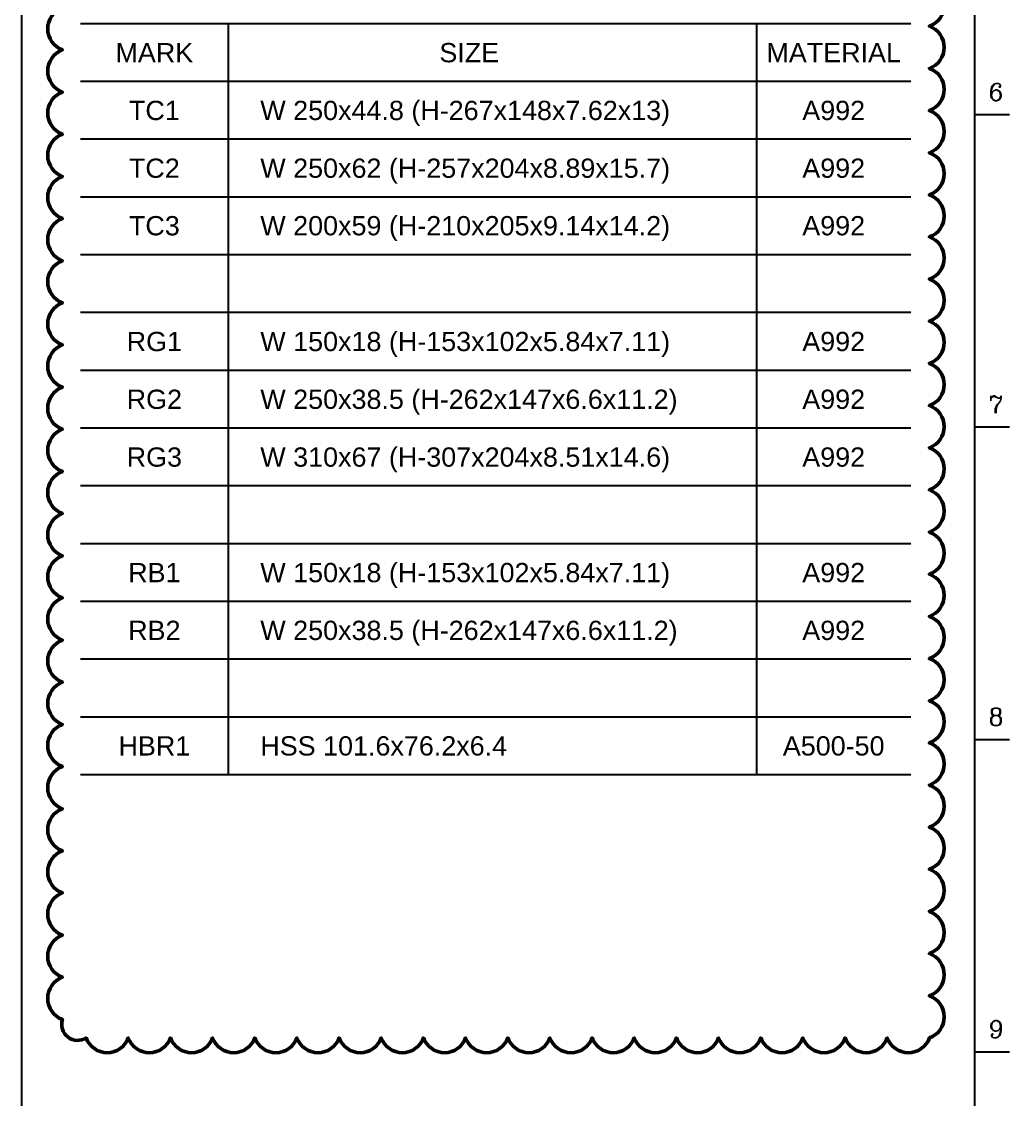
# Model space of a CAD drawing. Header units: millimetres. Extents: x 0 to 153097, y 17753 to 125268.
# Drawn here: x 57971 to 70280, y 88577 to 102010 of the extents above; entities that cross this region are included whole.
import ezdxf
from ezdxf.enums import TextEntityAlignment as Align

# ---------------------------------------------------------------- set-up
doc = ezdxf.new("R2010")
doc.units = ezdxf.units.MM
doc.header["$LTSCALE"] = 50
for name, color, linetype in [('1', 7, 'Continuous'), ('C_TEXT_01', 2, 'Continuous'), ('SYM', 7, 'Continuous'), ('TAN-TIT', 30, 'Continuous')]:
    doc.layers.add(name, color=color, linetype=linetype)
doc.layers.add('C_REV', color=4, linetype='Continuous', lineweight=50)
doc.styles.add('Arial', font='arial.ttf')
doc.styles.add('COM', font='COMPLEX', dxfattribs={"height": 5})

# ---------------------------------------------------------------- blocks, each defined once
blk = doc.blocks.new('BORDER')
at = {"layer": 'TAN-TIT'}
for p, q in [((232823, 3520), (232823, 164680)), ((232823, 86808), (234266, 86808)), ((232823, 73830), (234266, 73830)), ((232823, 60851), (234266, 60851)), ((232823, 47872), (234266, 47872))]:
    blk.add_line(p, q, dxfattribs=at)
at = {"layer": 'TAN-TIT', "style": 'COM'}
for s, p in [('6', (233400, 87385)), ('7', (233400, 74406)), ('8', (233400, 61428)), ('9', (233400, 48449))]:
    blk.add_text(s, height=721, dxfattribs=at).set_placement(p)

msp = doc.modelspace()

# ---------------------------------------------------------------- linework, layer by layer
at = {"layer": 'C_REV'}
msp.add_lwpolyline([(69283.46, 102477.65, -0.70020754), (69283.46, 101952.26, -0.70020754), (69283.46, 101426.87, -0.70020754), (69283.46, 100901.49, -0.70020754), (69283.46, 100376.1, -0.70020754), (69283.46, 99850.71, -0.70020754), (69283.46, 99325.33, -0.70020754), (69283.46, 98799.94, -0.70020754), (69283.46, 98274.55, -0.70020754), (69283.46, 97749.17, -0.70020754), (69283.46, 97223.78, -0.70020754), (69283.46, 96698.39, -0.70020754), (69283.46, 96173.01, -0.70020754), (69283.46, 95647.62, -0.70020754), (69283.46, 95122.23, -0.70020754), (69283.46, 94596.84, -0.70020754), (69283.46, 94071.46, -0.70020754), (69283.46, 93546.07, -0.70020754), (69283.46, 93020.68, -0.70020754), (69283.46, 92495.3, -0.70020754), (69283.46, 91969.91, -0.70020754), (69283.46, 91444.52, -0.70020754), (69283.46, 90919.14, -0.70020754), (69283.46, 90393.75, -0.70020754), (69283.46, 89868.36, -0.70020754), (69283.46, 89342.98, -0.70020754), (68758.07, 89342.98, -0.70020754), (68232.69, 89342.98, -0.70020754), (67707.3, 89342.98, -0.70020754), (67181.91, 89342.98, -0.70020754), (66656.53, 89342.98, -0.70020754), (66131.14, 89342.98, -0.70020754), (65605.75, 89342.98, -0.70020754), (65080.37, 89342.98, -0.70020754), (64554.98, 89342.98, -0.70020754), (64029.59, 89342.98, -0.70020754), (63504.2, 89342.98, -0.70020754), (62978.82, 89342.98, -0.70020754), (62453.43, 89342.98, -0.70020754), (61928.04, 89342.98, -0.70020754), (61402.66, 89342.98, -0.70020754), (60877.27, 89342.98, -0.70020754), (60351.88, 89342.98, -0.70020754), (59826.5, 89342.98, -0.70020754), (59301.11, 89342.98, -0.70020754), (58775.72, 89342.98, -0.70020754), (58480.67, 89573.31, -0.70020754), (58480.67, 90098.7, -0.70020754), (58480.67, 90624.09, -0.70020754), (58480.67, 91149.47, -0.70020754), (58480.67, 91674.86, -0.70020754), (58480.67, 92200.25, -0.70020754), (58480.67, 92725.63, -0.70020754), (58480.67, 93251.02, -0.70020754), (58480.67, 93776.41, -0.70020754), (58480.67, 94301.79, -0.70020754), (58480.67, 94827.18, -0.70020754), (58480.67, 95352.57, -0.70020754), (58480.67, 95877.95, -0.70020754), (58480.67, 96403.34, -0.70020754), (58480.67, 96928.73, -0.70020754), (58480.67, 97454.11, -0.70020754), (58480.67, 97979.5, -0.70020754), (58480.67, 98504.89, -0.70020754), (58480.67, 99030.28, -0.70020754), (58480.67, 99555.66, -0.70020754), (58480.67, 100081.05, -0.70020754), (58480.67, 100606.44, -0.70020754), (58480.67, 101131.82, -0.70020754), (58480.67, 101657.21, -0.70020754), (58480.67, 102182.6, -0.70020754)], format="xyb", dxfattribs=at)
at = {"layer": 'SYM', "color": 7, "linetype": 'Continuous'}
for p, q in [((69049.97, 101982.82), (58705.72, 101982.82)), ((69049.97, 92622.82), (58705.72, 92622.82))]:
    msp.add_line(p, q, dxfattribs=at)
at = {"layer": 'SYM', "color": 1, "linetype": 'Continuous'}
for p, q in [((60545.72, 101982.82), (60545.72, 92622.82)), ((67129.97, 101982.82), (67129.97, 92622.82)), ((69049.97, 101262.82), (58705.72, 101262.82)), ((60545.72, 101262.82), (60545.72, 92622.82)), ((67129.97, 101262.82), (67129.97, 92622.82)), ((69049.97, 100542.82), (58705.72, 100542.82)), ((69049.97, 99822.82), (58705.72, 99822.82)), ((69049.97, 99102.82), (58705.72, 99102.82)), ((69049.97, 98382.82), (58705.72, 98382.82)), ((69049.97, 97662.82), (58705.72, 97662.82)), ((69049.97, 96942.82), (58705.72, 96942.82)), ((69049.97, 96222.82), (58705.72, 96222.82)), ((69049.97, 95502.82), (58705.72, 95502.82)), ((69049.97, 94782.82), (58705.72, 94782.82)), ((69049.97, 94062.82), (58705.72, 94062.82)), ((69049.97, 93342.82), (58705.72, 93342.82))]:
    msp.add_line(p, q, dxfattribs=at)
at = {"layer": 'TAN-TIT'}
msp.add_line((57971.17, 114960.63), (57971.17, 88304.51), dxfattribs=at)

# ---------------------------------------------------------------- block references
at = {"layer": '1', "xscale": 0.3, "yscale": 0.3, "zscale": 0.3}
msp.add_blockref('BORDER', (0, 74808.42), dxfattribs=at)

# ---------------------------------------------------------------- texts
at = {"layer": 'C_TEXT_01', "style": 'Arial'}
for s, p in [('MARK', (59625.72, 101622.82)), ('SIZE', (63549.38, 101622.82)), ('MATERIAL', (68089.97, 101622.82)), ('TC1', (59625.72, 100902.82)), ('A992', (68089.97, 100902.82)), ('TC2', (59625.72, 100182.82)), ('A992', (68089.97, 100182.82)), ('TC3', (59625.72, 99465.93)), ('A992', (68089.97, 99465.93)), ('RG1', (59625.72, 98022.82)), ('A992', (68089.97, 98022.82)), ('RG2', (59625.72, 97302.82)), ('A992', (68089.97, 97302.82)), ('RG3', (59625.72, 96582.82)), ('A992', (68089.97, 96582.82)), ('RB1', (59625.72, 95142.82)), ('A992', (68089.97, 95142.82)), ('RB2', (59625.72, 94422.82)), ('A992', (68089.97, 94422.82)), ('HBR1', (59625.72, 92982.82)), ('A500-50', (68089.97, 92982.82))]:
    msp.add_text(s, height=240, dxfattribs=at).set_placement(p, align=Align.MIDDLE_CENTER)
for s, p in [('W 250x44.8 (H-267x148x7.62x13)', (60945.72, 100902.82)), ('W 250x62 (H-257x204x8.89x15.7)', (60945.72, 100182.82)), ('W 200x59 (H-210x205x9.14x14.2)', (60945.72, 99466.09)), ('W 150x18 (H-153x102x5.84x7.11)', (60945.72, 98022.82)), ('W 250x38.5 (H-262x147x6.6x11.2)', (60945.72, 97302.82)), ('W 310x67 (H-307x204x8.51x14.6)', (60945.72, 96582.82)), ('W 150x18 (H-153x102x5.84x7.11)', (60945.72, 95142.82)), ('W 250x38.5 (H-262x147x6.6x11.2)', (60945.72, 94422.82)), ('HSS 101.6x76.2x6.4', (60945.72, 92982.82))]:
    msp.add_text(s, height=240, dxfattribs=at).set_placement(p, align=Align.MIDDLE_LEFT)

doc.saveas('drawing.dxf')
